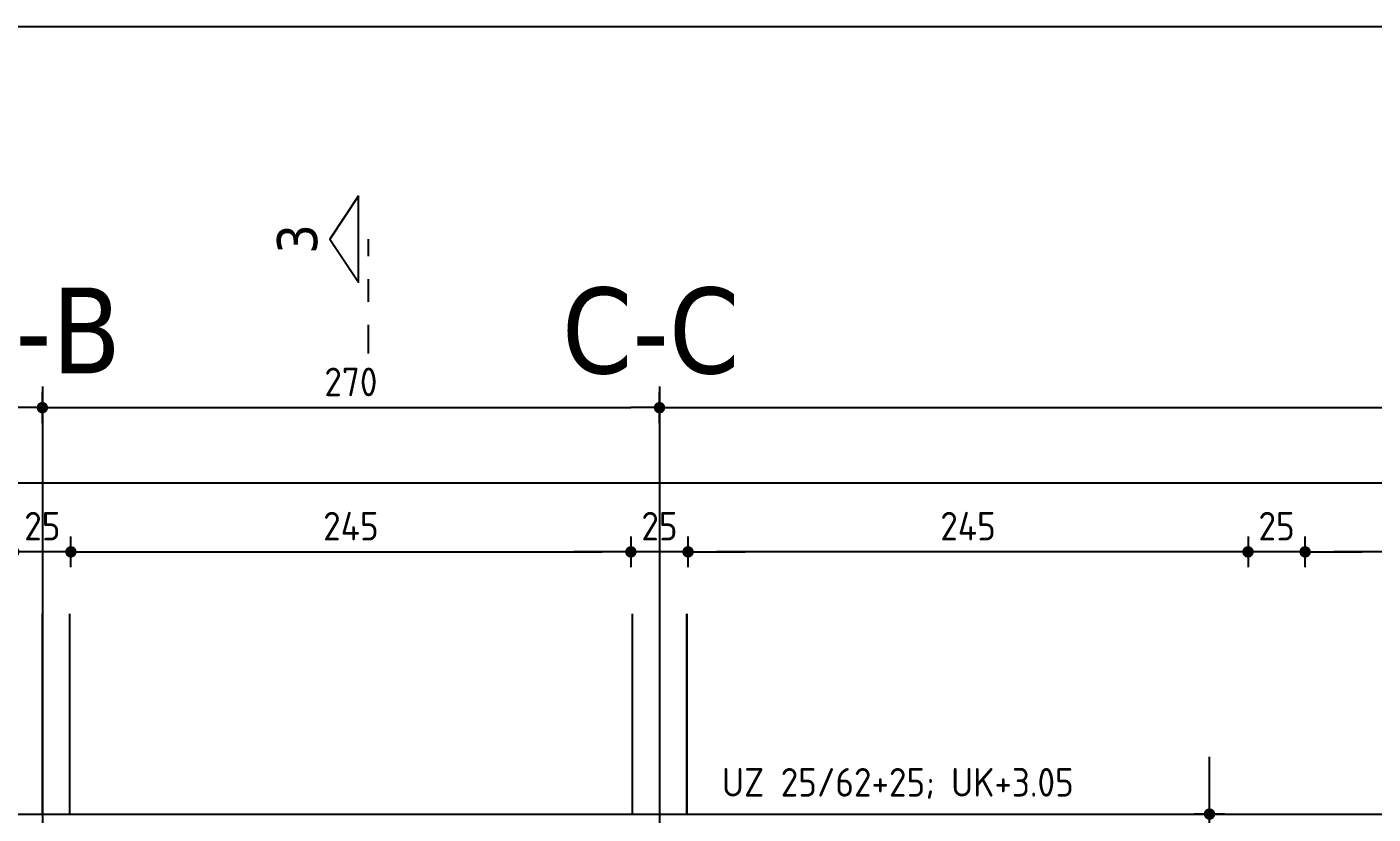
# Model space of a CAD drawing. Extents: x 399 to 532, y -4 to 185.
# Drawn here: x 429.82 to 435.71, y 181.78 to 185.22 of the extents above; entities that cross this region are included whole.
import ezdxf
from ezdxf.enums import TextEntityAlignment as Align

# ---------------------------------------------------------------- set-up
doc = ezdxf.new("R2010")
doc.units = 0
doc.header["$LTSCALE"] = 0.5
doc.header["$MEASUREMENT"] = 0
doc.header["$PDMODE"] = 2
for name, pattern in [('AUSGEZOGEN', [1000.01, 1000, 0.01]), ('DASHDOTSMALL', [1.05, 0.5, -0.25, 0.05, -0.25]), ('STRICHPUNKT2', [0.55, 0.25, -0.125, 0.05, -0.125])]:
    doc.linetypes.add(name, pattern=pattern)
doc.layers.get('0').update_dxf_attribs({"linetype": 'CONTINUOUS'})
doc.layers.get('Defpoints').update_dxf_attribs({"linetype": 'CONTINUOUS'})
for name, color, linetype in [('ACHSEN', 7, 'CONTINUOUS'), ('Decke Lignatur', 21, 'CONTINUOUS'), ('HOLZ-ANS', 21, 'CONTINUOUS'), ('MASSE', 7, 'CONTINUOUS'), ('SCHNITTE', 7, 'CONTINUOUS'), ('TEXT', 7, 'CONTINUOUS')]:
    doc.layers.add(name, color=color, linetype=linetype)
doc.layers.add('ANSICHTSFENSTER', color=7, linetype='CONTINUOUS', plot=False)
doc.styles.add('HELV', font='tahoma.ttf')
doc.styles.add('TXT', font='isocp.shx')
doc.dimstyles.new('DOT_I', dxfattribs={"dimscale": 0.5, "dimtxt": 0.25, "dimasz": 0.25, "dimexe": 0.1, "dimexo": 0.3, "dimgap": 0.1, "dimtad": 1, "dimdec": 3, "dimzin": 3, "dimtxsty": 'TXT', "dimblk": 'DOT', "dimblk1": 'DOT', "dimblk2": 'DOT', "dimsah": 1, "dimcen": 0.1, "dimse1": 1, "dimse2": 1, "dimazin": 0, "dimtfac": 1, "dimtdec": 4, "dimtix": 1, "dimtmove": 2, "dimatfit": 3, "dimldrblk": 'DOT', "dimfxl": 0.7, "dimfxlon": 1, "dimtvp": 1, "dimtolj": 1, "dimtzin": 0, "dimarcsym": 0})

# ---------------------------------------------------------------- blocks, each defined once
blk = doc.blocks.new('DOT')
at = {"layer": 'MASSE', "color": 7, "linetype": 'Continuous'}
for p, q in [((0, 0.54), (0, -0.54)), ((0, 0), (-1, 0))]:
    blk.add_line(p, q, dxfattribs=at)
at = {"layer": 'MASSE', "color": 7, "linetype": 'Continuous', "const_width": 0.2}
blk.add_lwpolyline([(-0.1, 0, 1), (0.1, 0, 1)], format="xyb", close=True, dxfattribs=at)
blk = doc.blocks.new('*D544')
at = {"layer": 'Defpoints', "color": 0, "linetype": 'AUSGEZOGEN', "transparency": 16777216}
for p in [(423.531, 183.228), (423.531, 183.228), (449.691, 183.228)]:
    blk.add_point(p, dxfattribs=at)
at = {"layer": 'MASSE', "color": 0, "linetype": 'AUSGEZOGEN', "lineweight": -2, "transparency": 16777216}
blk.add_line((449.566, 183.228), (423.656, 183.228), dxfattribs=at)
at = {"layer": 'MASSE', "color": 0, "linetype": 'AUSGEZOGEN', "lineweight": -2, "transparency": 16777216, "xscale": 0.125, "yscale": 0.125, "zscale": 0.125, "rotation": 180}
blk.add_blockref('DOT', (423.531, 183.228), dxfattribs=at)
at = {"layer": 'MASSE', "color": 0, "linetype": 'AUSGEZOGEN', "lineweight": -2, "transparency": 16777216, "xscale": 0.125, "yscale": 0.125, "zscale": 0.125}
blk.add_blockref('DOT', (449.691, 183.228), dxfattribs=at)
at = {"layer": 'MASSE', "color": 0, "linetype": 'AUSGEZOGEN', "transparency": 16777216, "insert": (436.611, 183.3405), "char_height": 0.125, "attachment_point": 5, "style": 'TXT'}
blk.add_mtext('\\A1;2616', dxfattribs=at)
blk = doc.blocks.new('*D539')
at = {"layer": 'Defpoints', "color": 0, "linetype": 'AUSGEZOGEN', "transparency": 16777216}
for p in [(435.416, 182.928), (435.416, 182.928), (437.866, 182.928)]:
    blk.add_point(p, dxfattribs=at)
at = {"layer": 'MASSE', "color": 0, "linetype": 'AUSGEZOGEN', "lineweight": -2, "transparency": 16777216}
blk.add_line((437.741, 182.928), (435.541, 182.928), dxfattribs=at)
at = {"layer": 'MASSE', "color": 0, "linetype": 'AUSGEZOGEN', "lineweight": -2, "transparency": 16777216, "xscale": 0.125, "yscale": 0.125, "zscale": 0.125, "rotation": 180}
blk.add_blockref('DOT', (435.416, 182.928), dxfattribs=at)
at = {"layer": 'MASSE', "color": 0, "linetype": 'AUSGEZOGEN', "lineweight": -2, "transparency": 16777216, "xscale": 0.125, "yscale": 0.125, "zscale": 0.125}
blk.add_blockref('DOT', (437.866, 182.928), dxfattribs=at)
at = {"layer": 'MASSE', "color": 0, "linetype": 'AUSGEZOGEN', "transparency": 16777216, "insert": (436.641, 183.0405), "char_height": 0.125, "attachment_point": 5, "style": 'TXT'}
blk.add_mtext('\\A1;245', dxfattribs=at)
blk = doc.blocks.new('*D540')
at = {"layer": 'Defpoints', "color": 0, "linetype": 'AUSGEZOGEN', "transparency": 16777216}
for p in [(435.166, 182.928), (435.166, 182.928), (435.416, 182.928)]:
    blk.add_point(p, dxfattribs=at)
at = {"layer": 'MASSE', "color": 0, "linetype": 'AUSGEZOGEN', "lineweight": -2, "transparency": 16777216}
for p, q in [((435.041, 182.928), (434.916, 182.928)), ((435.416, 182.928), (435.166, 182.928)), ((435.541, 182.928), (435.666, 182.928))]:
    blk.add_line(p, q, dxfattribs=at)
at = {"layer": 'MASSE', "color": 0, "linetype": 'AUSGEZOGEN', "lineweight": -2, "transparency": 16777216, "xscale": 0.125, "yscale": 0.125, "zscale": 0.125}
blk.add_blockref('DOT', (435.166, 182.928), dxfattribs=at)
at = {"layer": 'MASSE', "color": 0, "linetype": 'AUSGEZOGEN', "lineweight": -2, "transparency": 16777216, "xscale": 0.125, "yscale": 0.125, "zscale": 0.125, "rotation": 180}
blk.add_blockref('DOT', (435.416, 182.928), dxfattribs=at)
at = {"layer": 'MASSE', "color": 0, "linetype": 'AUSGEZOGEN', "transparency": 16777216, "insert": (435.291, 183.0405), "char_height": 0.125, "attachment_point": 5, "style": 'TXT'}
blk.add_mtext('\\A1;25', dxfattribs=at)
blk = doc.blocks.new('*D541')
at = {"layer": 'Defpoints', "color": 0, "linetype": 'AUSGEZOGEN', "transparency": 16777216}
for p in [(432.716, 182.928), (432.716, 182.928), (435.166, 182.928)]:
    blk.add_point(p, dxfattribs=at)
at = {"layer": 'MASSE', "color": 0, "linetype": 'AUSGEZOGEN', "lineweight": -2, "transparency": 16777216}
blk.add_line((435.041, 182.928), (432.841, 182.928), dxfattribs=at)
at = {"layer": 'MASSE', "color": 0, "linetype": 'AUSGEZOGEN', "lineweight": -2, "transparency": 16777216, "xscale": 0.125, "yscale": 0.125, "zscale": 0.125, "rotation": 180}
blk.add_blockref('DOT', (432.716, 182.928), dxfattribs=at)
at = {"layer": 'MASSE', "color": 0, "linetype": 'AUSGEZOGEN', "lineweight": -2, "transparency": 16777216, "xscale": 0.125, "yscale": 0.125, "zscale": 0.125}
blk.add_blockref('DOT', (435.166, 182.928), dxfattribs=at)
at = {"layer": 'MASSE', "color": 0, "linetype": 'AUSGEZOGEN', "transparency": 16777216, "insert": (433.941, 183.0405), "char_height": 0.125, "attachment_point": 5, "style": 'TXT'}
blk.add_mtext('\\A1;245', dxfattribs=at)
blk = doc.blocks.new('*D542')
at = {"layer": 'Defpoints', "color": 0, "linetype": 'AUSGEZOGEN', "transparency": 16777216}
for p in [(432.466, 182.928), (432.466, 182.928), (432.716, 182.928)]:
    blk.add_point(p, dxfattribs=at)
at = {"layer": 'MASSE', "color": 0, "linetype": 'AUSGEZOGEN', "lineweight": -2, "transparency": 16777216}
for p, q in [((432.341, 182.928), (432.216, 182.928)), ((432.716, 182.928), (432.466, 182.928)), ((432.841, 182.928), (432.966, 182.928))]:
    blk.add_line(p, q, dxfattribs=at)
at = {"layer": 'MASSE', "color": 0, "linetype": 'AUSGEZOGEN', "lineweight": -2, "transparency": 16777216, "xscale": 0.125, "yscale": 0.125, "zscale": 0.125}
blk.add_blockref('DOT', (432.466, 182.928), dxfattribs=at)
at = {"layer": 'MASSE', "color": 0, "linetype": 'AUSGEZOGEN', "lineweight": -2, "transparency": 16777216, "xscale": 0.125, "yscale": 0.125, "zscale": 0.125, "rotation": 180}
blk.add_blockref('DOT', (432.716, 182.928), dxfattribs=at)
at = {"layer": 'MASSE', "color": 0, "linetype": 'AUSGEZOGEN', "transparency": 16777216, "insert": (432.591, 183.0405), "char_height": 0.125, "attachment_point": 5, "style": 'TXT'}
blk.add_mtext('\\A1;25', dxfattribs=at)
blk = doc.blocks.new('*D543')
at = {"layer": 'Defpoints', "color": 0, "linetype": 'AUSGEZOGEN', "transparency": 16777216}
for p in [(430.016, 182.928), (432.466, 182.928), (432.466, 182.928)]:
    blk.add_point(p, dxfattribs=at)
at = {"layer": 'MASSE', "color": 0, "linetype": 'AUSGEZOGEN', "lineweight": -2, "transparency": 16777216}
blk.add_line((430.141, 182.928), (432.341, 182.928), dxfattribs=at)
at = {"layer": 'MASSE', "color": 0, "linetype": 'AUSGEZOGEN', "lineweight": -2, "transparency": 16777216, "xscale": 0.125, "yscale": 0.125, "zscale": 0.125, "rotation": 180}
blk.add_blockref('DOT', (430.016, 182.928), dxfattribs=at)
at = {"layer": 'MASSE', "color": 0, "linetype": 'AUSGEZOGEN', "lineweight": -2, "transparency": 16777216, "xscale": 0.125, "yscale": 0.125, "zscale": 0.125}
blk.add_blockref('DOT', (432.466, 182.928), dxfattribs=at)
at = {"layer": 'MASSE', "color": 0, "linetype": 'AUSGEZOGEN', "transparency": 16777216, "insert": (431.241, 183.0405), "char_height": 0.125, "attachment_point": 5, "style": 'TXT'}
blk.add_mtext('\\A1;245', dxfattribs=at)
blk = doc.blocks.new('*D494')
at = {"layer": 'Defpoints', "color": 0, "linetype": 'AUSGEZOGEN', "transparency": 16777216}
for p in [(429.766, 182.928), (429.766, 182.928), (430.016, 182.928)]:
    blk.add_point(p, dxfattribs=at)
at = {"layer": 'MASSE', "color": 0, "linetype": 'AUSGEZOGEN', "lineweight": -2, "transparency": 16777216}
for p, q in [((429.641, 182.928), (429.516, 182.928)), ((430.016, 182.928), (429.766, 182.928)), ((430.141, 182.928), (430.266, 182.928))]:
    blk.add_line(p, q, dxfattribs=at)
at = {"layer": 'MASSE', "color": 0, "linetype": 'AUSGEZOGEN', "lineweight": -2, "transparency": 16777216, "xscale": 0.125, "yscale": 0.125, "zscale": 0.125}
blk.add_blockref('DOT', (429.766, 182.928), dxfattribs=at)
at = {"layer": 'MASSE', "color": 0, "linetype": 'AUSGEZOGEN', "lineweight": -2, "transparency": 16777216, "xscale": 0.125, "yscale": 0.125, "zscale": 0.125, "rotation": 180}
blk.add_blockref('DOT', (430.016, 182.928), dxfattribs=at)
at = {"layer": 'MASSE', "color": 0, "linetype": 'AUSGEZOGEN', "transparency": 16777216, "insert": (429.891, 183.0405), "char_height": 0.125, "attachment_point": 5, "style": 'TXT'}
blk.add_mtext('\\A1;25', dxfattribs=at)
blk = doc.blocks.new('*D431')
at = {"layer": 'Defpoints', "color": 0, "linetype": 'AUSGEZOGEN', "transparency": 16777216}
for p in [(434.9976, 181.7817), (434.9976, 181.7817), (434.9976, 181.5317)]:
    blk.add_point(p, dxfattribs=at)
at = {"layer": 'MASSE', "color": 0, "linetype": 'AUSGEZOGEN', "lineweight": -2, "transparency": 16777216}
for p, q in [((434.9976, 181.9067), (434.9976, 182.0317)), ((434.9976, 181.5317), (434.9976, 181.7817)), ((434.9976, 181.4067), (434.9976, 181.2817))]:
    blk.add_line(p, q, dxfattribs=at)
at = {"layer": 'MASSE', "color": 0, "linetype": 'AUSGEZOGEN', "lineweight": -2, "transparency": 16777216, "xscale": 0.125, "yscale": 0.125, "zscale": 0.125}
for p, rotation in [((434.9976, 181.7817), 270), ((434.9976, 181.5317), 90)]:
    blk.add_blockref('DOT', p, dxfattribs=dict(at, rotation=rotation))
at = {"layer": 'MASSE', "color": 0, "linetype": 'AUSGEZOGEN', "transparency": 16777216, "insert": (434.8851, 181.6567), "char_height": 0.125, "attachment_point": 5, "rotation": 90, "style": 'TXT'}
blk.add_mtext('\\A1;25', dxfattribs=at)
blk = doc.blocks.new('*D175')
at = {"layer": 'Defpoints', "color": 0, "linetype": 'AUSGEZOGEN', "transparency": 16777216}
for p in [(0, 1.9019), (0, 1.9019), (6.3, 1.9019)]:
    blk.add_point(p, dxfattribs=at)
at = {"layer": 'MASSE', "color": 0, "linetype": 'AUSGEZOGEN', "lineweight": -2, "transparency": 16777216}
blk.add_line((6.175, 1.9019), (0.125, 1.9019), dxfattribs=at)
at = {"layer": 'MASSE', "color": 0, "linetype": 'AUSGEZOGEN', "lineweight": -2, "transparency": 16777216, "xscale": 0.125, "yscale": 0.125, "zscale": 0.125, "rotation": 180}
blk.add_blockref('DOT', (0, 1.9019), dxfattribs=at)
at = {"layer": 'MASSE', "color": 0, "linetype": 'AUSGEZOGEN', "lineweight": -2, "transparency": 16777216, "xscale": 0.125, "yscale": 0.125, "zscale": 0.125}
blk.add_blockref('DOT', (6.3, 1.9019), dxfattribs=at)
at = {"layer": 'MASSE', "color": 0, "linetype": 'AUSGEZOGEN', "transparency": 16777216, "insert": (3.15, 2.0144), "char_height": 0.125, "attachment_point": 5, "style": 'TXT'}
blk.add_mtext('\\A1;630', dxfattribs=at)
blk = doc.blocks.new('*D176')
at = {"layer": 'Defpoints', "color": 0, "linetype": 'AUSGEZOGEN', "transparency": 16777216}
for p in [(6.3, 1.9019), (9, 1.9019), (9, 1.9019)]:
    blk.add_point(p, dxfattribs=at)
at = {"layer": 'MASSE', "color": 0, "linetype": 'AUSGEZOGEN', "lineweight": -2, "transparency": 16777216}
blk.add_line((6.425, 1.9019), (8.875, 1.9019), dxfattribs=at)
at = {"layer": 'MASSE', "color": 0, "linetype": 'AUSGEZOGEN', "lineweight": -2, "transparency": 16777216, "xscale": 0.125, "yscale": 0.125, "zscale": 0.125, "rotation": 180}
blk.add_blockref('DOT', (6.3, 1.9019), dxfattribs=at)
at = {"layer": 'MASSE', "color": 0, "linetype": 'AUSGEZOGEN', "lineweight": -2, "transparency": 16777216, "xscale": 0.125, "yscale": 0.125, "zscale": 0.125}
blk.add_blockref('DOT', (9, 1.9019), dxfattribs=at)
at = {"layer": 'MASSE', "color": 0, "linetype": 'AUSGEZOGEN', "transparency": 16777216, "insert": (7.65, 2.0144), "char_height": 0.125, "attachment_point": 5, "style": 'TXT'}
blk.add_mtext('\\A1;270', dxfattribs=at)
blk = doc.blocks.new('*D177')
at = {"layer": 'Defpoints', "color": 0, "linetype": 'AUSGEZOGEN', "transparency": 16777216}
for p in [(9, 1.9019), (17.1, 1.9019), (17.1, 1.9019)]:
    blk.add_point(p, dxfattribs=at)
at = {"layer": 'MASSE', "color": 0, "linetype": 'AUSGEZOGEN', "lineweight": -2, "transparency": 16777216}
blk.add_line((9.125, 1.9019), (16.975, 1.9019), dxfattribs=at)
at = {"layer": 'MASSE', "color": 0, "linetype": 'AUSGEZOGEN', "lineweight": -2, "transparency": 16777216, "xscale": 0.125, "yscale": 0.125, "zscale": 0.125, "rotation": 180}
blk.add_blockref('DOT', (9, 1.9019), dxfattribs=at)
at = {"layer": 'MASSE', "color": 0, "linetype": 'AUSGEZOGEN', "lineweight": -2, "transparency": 16777216, "xscale": 0.125, "yscale": 0.125, "zscale": 0.125}
blk.add_blockref('DOT', (17.1, 1.9019), dxfattribs=at)
at = {"layer": 'MASSE', "color": 0, "linetype": 'AUSGEZOGEN', "transparency": 16777216, "insert": (13.05, 2.0144), "char_height": 0.125, "attachment_point": 5, "style": 'TXT'}
blk.add_mtext('\\A1;810', dxfattribs=at)
blk = doc.blocks.new('SCHN-2')
at = {"layer": 'SCHNITTE', "color": 6, "linetype": 'Continuous'}
blk.add_lwpolyline([(0.378, 0.088), (0, 0.34), (-0.378, 0.088)], close=True, dxfattribs=at)
at = {"layer": 'SCHNITTE', "color": 1, "linetype": 'DASHDOTSMALL', "style": 'HELV'}
blk.add_attdef('SCHN-2', text='', height=0.35, dxfattribs=at).set_placement((0, 0.45), align=Align.CENTER)
blk = doc.blocks.new('Achsen EG')
at = {"color": 0, "linetype": 'ByBlock', "lineweight": -2}
for p, q in [((6.3, 1.9945), (6.3, -17.3536)), ((9, 1.9945), (9, -17.3536))]:
    blk.add_line(p, q, dxfattribs=at)
at = {"layer": 'ACHSEN', "color": 6, "linetype": 'AUSGEZOGEN', "style": 'HELV'}
for s, p in [('C-B', (5.8727, 2.0521)), ('C-C', (8.5727, 2.0521))]:
    blk.add_text(s, height=0.375, dxfattribs=at).set_placement(p)
at = {"layer": 'MASSE', "color": 7, "linetype": 'AUSGEZOGEN'}
for base, p1, p2, picture, middle in [((0, 1.9019), (6.3, 1.9019), (0, 1.9019), '*D175', (3.15, 2.0144)), ((9, 1.9019), (6.3, 1.9019), (9, 1.9019), '*D176', (7.65, 2.0144)), ((17.1, 1.9019), (9, 1.9019), (17.1, 1.9019), '*D177', (13.05, 2.0144))]:
    dim = blk.add_linear_dim(base=base, p1=p1, p2=p2, dimstyle='DOT_I', override={"dimdec": 0, "dimlfac": 100}, dxfattribs=at)
    dim.commit()
    dim.dimension.update_dxf_attribs({"geometry": picture, "text_midpoint": middle})

msp = doc.modelspace()

# ---------------------------------------------------------------- linework, layer by layer
at = {"layer": 'ANSICHTSFENSTER', "color": 2, "linetype": 'AUSGEZOGEN'}
msp.add_lwpolyline([(415.629, 143.6732), (484.7996, 143.6732), (484.7996, 185.2232), (415.629, 185.2232)], close=True, dxfattribs=at)
at = {"layer": 'Decke Lignatur', "linetype": 'AUSGEZOGEN'}
for points in [[(423.591, 182.6567), (423.591, 181.7817), (429.891, 181.7817), (429.891, 182.6567)], [(429.891, 182.6567), (429.891, 181.7817), (432.711, 181.7817), (432.711, 182.6567)]]:
    msp.add_lwpolyline(points, dxfattribs=at)
at = {"layer": 'Decke Lignatur'}
msp.add_lwpolyline([(432.711, 182.6567), (432.711, 181.7817), (440.571, 181.7817), (440.571, 182.6567)], dxfattribs=at)
at = {"layer": 'HOLZ-ANS'}
for points in [[(429.771, 182.6567), (429.771, 181.7817), (430.011, 181.7817), (430.011, 182.6567)], [(432.471, 182.6567), (432.471, 181.7817), (432.711, 181.7817), (432.711, 182.6567)]]:
    msp.add_lwpolyline(points, dxfattribs=at)
at = {"layer": 'SCHNITTE', "color": 6, "linetype": 'STRICHPUNKT2'}
msp.add_line((431.3181, 183.7958), (431.3181, 184.2958), dxfattribs=at)

# ---------------------------------------------------------------- block references
at = {"layer": 'ACHSEN', "color": 140, "linetype": 'AUSGEZOGEN'}
msp.add_blockref('Achsen EG', (423.591, 181.6567), dxfattribs=at)
at = {"layer": 'SCHNITTE', "color": 6, "linetype": 'STRICHPUNKT2', "xscale": 0.5, "yscale": 0.5, "zscale": 0.5, "rotation": 90}
msp.add_blockref('SCHN-2', (431.3181, 184.2958), dxfattribs=at).add_auto_attribs({'SCHN-2': '3'})

# ---------------------------------------------------------------- texts
at = {"layer": 'TEXT', "color": 7, "linetype": 'AUSGEZOGEN', "style": 'TXT'}
msp.add_text('UZ 25/62+25; UK+3.05', height=0.125, dxfattribs=at).set_placement((432.8642, 181.858))

# ---------------------------------------------------------------- dimensions: what is measured, and where the dimension line sits
at = {"layer": 'MASSE', "color": 7, "linetype": 'AUSGEZOGEN'}
for base, p1, p2, picture, middle in [((423.531, 183.228), (449.691, 183.228), (423.531, 183.228), '*D544', (436.611, 183.3405)), ((429.766, 182.928), (430.016, 182.928), (429.766, 182.928), '*D494', (429.891, 183.0405)), ((432.466, 182.928), (430.016, 182.928), (432.466, 182.928), '*D543', (431.241, 183.0405)), ((432.466, 182.928), (432.716, 182.928), (432.466, 182.928), '*D542', (432.591, 183.0405)), ((432.716, 182.928), (435.166, 182.928), (432.716, 182.928), '*D541', (433.941, 183.0405)), ((435.166, 182.928), (435.416, 182.928), (435.166, 182.928), '*D540', (435.291, 183.0405)), ((435.416, 182.928), (437.866, 182.928), (435.416, 182.928), '*D539', (436.641, 183.0405))]:
    dim = msp.add_linear_dim(base=base, p1=p1, p2=p2, dimstyle='DOT_I', override={"dimdec": 0, "dimlfac": 100}, dxfattribs=at)
    dim.commit()
    dim.dimension.update_dxf_attribs({"geometry": picture, "text_midpoint": middle})
dim = msp.add_linear_dim(base=(434.9976, 181.7817), p1=(434.9976, 181.5317), p2=(434.9976, 181.7817), angle=90, dimstyle='DOT_I', override={"dimdec": 0, "dimlfac": 100}, dxfattribs=at)
dim.commit()
dim.dimension.update_dxf_attribs({"geometry": '*D431', "text_midpoint": (434.8851, 181.6567)})

doc.saveas('drawing.dxf')
